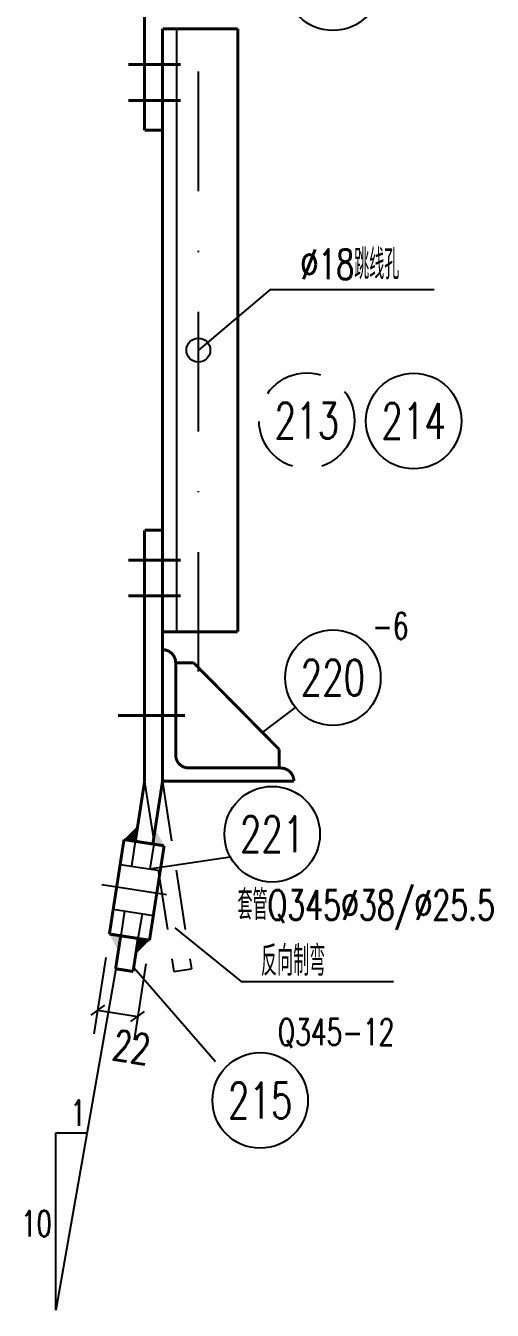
# Model space of a CAD drawing. Header units: millimetres. Extents: x 34299 to 34893, y -8380 to -7960.
# Drawn here: x 34682.4 to 34721.5, y -8267.8 to -8160.3 of the extents above; entities that cross this region are included whole.
import ezdxf
from ezdxf.enums import TextEntityAlignment as Align

# ---------------------------------------------------------------- set-up
doc = ezdxf.new("R2010")
doc.units = ezdxf.units.MM
doc.header["$LTSCALE"] = 10
doc.linetypes.add('DASHDOTX2', pattern=[2, 1, -0.5, 0, -0.5])
doc.linetypes.add('DASHED', pattern=[0.75, 0.5, -0.25])
for name, color, linetype in [('$TD_AUDIT_GENERATED_(532)', 4, 'Continuous'), ('1', 1, 'DASHED'), ('2', 1, 'Continuous'), ('3', 1, 'Continuous'), ('4', 2, 'DASHDOTX2'), ('8', 3, 'Continuous')]:
    doc.layers.add(name, color=color, linetype=linetype)
doc.styles.add('DXT', font='simplex.shx', dxfattribs={"width": 0.72, "bigfont": 'hztxt.shx'})
doc.styles.get("Standard").update_dxf_attribs({"font": 'SIMPLEX.shx', "width": 0.7, "bigfont": 'gbhzfs.shx'})
doc.dimstyles.new('BZ$0', dxfattribs={"dimtxt": 2.5, "dimasz": 1, "dimexe": 2, "dimexo": 2, "dimgap": 1, "dimtad": 1, "dimdec": 0, "dimlfac": 20, "dimzin": 12, "dimdsep": 46, "dimtxsty": 'DXT', "dimblk": 'OBLIQUE', "dimcen": 0.09, "dimclrd": 1, "dimclre": 1, "dimclrt": 7, "dimadec": 4, "dimazin": 3, "dimtfac": 1.4, "dimtdec": 0, "dimtix": 1, "dimtmove": 2, "dimatfit": 3, "dimldrblk": 'OBLIQUE', "dimfxl": 1, "dimtolj": 1, "dimtzin": 0, "dimarcsym": 0})

# ---------------------------------------------------------------- blocks, each defined once
blk = doc.blocks.new('_Oblique')
at = {"color": 0, "linetype": 'ByBlock', "lineweight": -2}
blk.add_line((-0.5, -0.5), (0.5, 0.5), dxfattribs=at)

msp = doc.modelspace()

# ---------------------------------------------------------------- hatches: boundary and pattern name
for points in [[(34691.8109082395, -8227.297038873367), (34691.61179608842, -8228.58197807549), (34690.66425922873, -8228.435149258963)], [(34693.27573466258, -8227.524026064333), (34693.0766225115, -8228.808965266457), (34694.02415937119, -8228.955794082984)], [(34690.1876372926, -8237.77256467161), (34690.38674944367, -8236.487625469486), (34689.43921258399, -8236.340796652963)], [(34691.65246371568, -8237.999551862576), (34691.85157586676, -8236.714612660453), (34692.79911272643, -8236.86144147698)]]:
    msp.add_hatch(color=256).paths.add_polyline_path(points)

# ---------------------------------------------------------------- linework, layer by layer
for p, q in [((34695.09215557028, -8211.046049908568), (34695.09215557028, -8160.580049908571)), ((34691.61179608842, -8228.58197807549), (34691.29022134418, -8230.657210516416)), ((34692.84207032019, -8230.897682584859), (34693.19461919345, -8228.827249846086)), ((34690.70832418791, -8234.412393028564), (34690.38674944367, -8236.487625469483)), ((34691.85157586676, -8236.714612660453), (34692.20412474001, -8234.644179921685))]:
    msp.add_line(p, q)
at = {"color": 3}
for p, q in [((34702.88856924845, -8182.423636463242), (34696.89215557028, -8187.477979509929)), ((34692.79146181841, -8230.889840371288), (34699.55006033372, -8229.874581913642)), ((34694.93492773207, -8235.813650711763), (34700.47071162558, -8240.312392274598)), ((34691.47391173595, -8239.151809206644), (34698.33691979433, -8247.014179807655))]:
    msp.add_line(p, q, dxfattribs=at)
at = {"const_width": 0.2499999999999999}
for points in [[(34692.39215557028, -8148.080049908571), (34692.39215557028, -8169.080049908571)], [(34693.89215557028, -8223.546049908568), (34693.89215557028, -8160.580049908571)], [(34700.19215557028, -8160.580049908571), (34693.89215557028, -8160.580049908571)], [(34700.19215557028, -8160.580049908571), (34700.19215557028, -8211.046049908568)], [(34695.39823002855, -8163.580049908571), (34691.03648508644, -8163.580049908571)], [(34695.39823002855, -8166.580049908571), (34691.03648508644, -8166.580049908571)], [(34693.89215557028, -8169.080049908571), (34692.39215557028, -8169.080049908571)], [(34692.39215557028, -8223.546049908568), (34692.39215557028, -8202.546049908568)], [(34693.89215557028, -8202.546049908568), (34692.39215557028, -8202.546049908568)], [(34695.39823002855, -8205.046049908568), (34691.03648508644, -8205.046049908568)], [(34695.39823002855, -8208.046049908568), (34691.03648508644, -8208.046049908568)], [(34692.39215557028, -8211.546049908568), (34692.39215557028, -8223.046049908568)], [(34700.19215557028, -8211.046049908568), (34693.89215557028, -8211.046049908568)], [(34694.99215557027, -8213.646049908573), (34696.50039788345, -8213.646049908573)], [(34696.50039788345, -8213.646049908573), (34703.66218476125, -8220.889779181256)], [(34690.17214243684, -8218.046049908568), (34695.77307640911, -8218.046049908568)], [(34703.66218476125, -8220.889779181256), (34703.66218476125, -8222.446049908569)], [(34692.39215557028, -8223.546049908568), (34691.61179608842, -8228.58197807549)], [(34693.89215557028, -8223.546049908568), (34693.0766225115, -8228.808965266457)], [(34690.66425922873, -8228.435149258963), (34689.43921258399, -8236.34079665296)], [(34690.66425922873, -8228.435149258963), (34694.02415937119, -8228.955794082984)], [(34694.02415937119, -8228.955794082984), (34692.79911272643, -8236.86144147698)], [(34689.43921258399, -8236.34079665296), (34692.79911272643, -8236.86144147698)], [(34690.38674944367, -8236.487625469486), (34689.95935720922, -8239.245734574135)], [(34691.85157586676, -8236.714612660453), (34691.4241836323, -8239.472721765102)], [(34689.95935720922, -8239.245734574135), (34691.4241836323, -8239.472721765102)]]:
    msp.add_lwpolyline(points, dxfattribs=at)
msp.add_lwpolyline([(34693.89215557028, -8223.546049908568), (34704.89215557028, -8223.546049908568, 0.4142135623719673), (34703.79215557027, -8222.446049908569), (34696.09215557028, -8222.446049908569, -0.4142135623735037), (34694.99215557027, -8221.34604990857), (34694.99215557027, -8213.646049908566, 0.4142135623723081), (34693.89215557028, -8212.546049908568), (34693.89215557028, -8223.546049908568)], format="xyb", dxfattribs=at)
at = {"color": 3}
msp.add_lwpolyline([(34700.47071162558, -8240.312392274598), (34713.25377191533, -8240.312392274598)], dxfattribs=at)
for centre, radius in [((34708.16511325168, -8156.73810027145), 4), ((34696.89215557028, -8187.477979509929), 1.000000014901161), ((34714.93048847277, -8193.411938489502), 4), ((34708.16511325168, -8214.887999545688), 4), ((34703.0769284901, -8227.98746744771), 4), ((34702.0710441641, -8250.265189860294), 4)]:
    msp.add_circle(centre, radius)
at = {"layer": '1'}
for p, q in [((34690.34268448449, -8230.510381699889), (34693.70258462693, -8231.03102652391)), ((34689.76078732823, -8234.265564212037), (34693.12068747068, -8234.786209036058))]:
    msp.add_line(p, q, dxfattribs=at)
for points in [[(34692.38420417768, -8223.597362980188), (34694.84422472304, -8239.472721765102)], [(34693.88420417768, -8223.597362980188), (34696.30905114613, -8239.245734574135)], [(34694.84422472304, -8239.472721765102), (34696.30905114613, -8239.245734574135)]]:
    msp.add_lwpolyline(points, dxfattribs=at)
msp.add_circle((34705.9773611479, -8193.383707716917), 4, dxfattribs=at)
at = {"layer": '2'}
for p, q in [((34689.96574679363, -8239.251022759134), (34684.95979230976, -8267.828008370649)), ((34684.94317669842, -8252.967543632556), (34687.52115013659, -8252.964661178645)), ((34684.95979230976, -8267.828008370649), (34684.94317669842, -8252.967543632556))]:
    msp.add_line(p, q, dxfattribs=at)
at = {"layer": '4'}
for p, q in [((34696.89215557028, -8214.375909111288), (34696.89215557028, -8160.580049908571)), ((34688.8174669463, -8232.196712585632), (34694.23740821027, -8233.036578131021))]:
    msp.add_line(p, q, dxfattribs=at)
at = {"layer": '8'}
for p, q in [((34716.6580041623, -8182.423636463242), (34702.88856924845, -8182.423636463242)), ((34702.25390450243, -8219.465385924508), (34705.03441598602, -8217.377725360078))]:
    msp.add_line(p, q, dxfattribs=at)

# ---------------------------------------------------------------- texts
at = {"layer": '$TD_AUDIT_GENERATED_(532)', "width": 0.7}
for s, p in [('213', (34705.9773611479, -8193.383707716917)), ('214', (34714.93048847277, -8193.411938489502)), ('220', (34708.16531825167, -8214.887849545692)), ('221', (34703.07672849012, -8227.987267447712)), ('215', (34702.0711441641, -8250.265331360299))]:
    msp.add_text(s, height=3, dxfattribs=at).set_placement(p, align=Align.MIDDLE_CENTER)
at = {"width": 0.7}
msp.add_text('%%C18\\M+5CCF8\\M+5CFDF\\M+5BFD7', height=2.5, dxfattribs=at).set_placement((34709.58705522703, -8181.548193689185), align=Align.CENTER)
for s, height, p in [('-6', 2.2, (34711.4655701559, -8211.652797395098)), ('\\M+5CCD7\\M+5B9DCQ345%%C38/%%C25.5', 2.5, (34700.17630212842, -8235.160606763578)), ('Q345-12', 2.2, (34703.54322713482, -8245.646018112378))]:
    msp.add_text(s, height=height, dxfattribs=at).set_placement(p)
for s, p in [('1', (34686.17513194779, -8252.400128880108)), ('10', (34682.04312694618, -8261.652476541722))]:
    msp.add_text(s, height=2.15, rotation=0.1834392373255035, dxfattribs=at).set_placement(p)
at = {"layer": '3', "text_generation_flag": 6, "width": 0.75}
msp.add_text('\\M+5B7B4\\M+5CFF2\\M+5D6C6\\M+5CDE4', height=2.5, rotation=180, dxfattribs=at).set_placement((34702.13470282434, -8239.838005982812))

# ---------------------------------------------------------------- dimensions: what is measured, and where the dimension line sits
at = {"color": 3}
msp.add_linear_dim(base=(34691.81229789554, -8243.229697028397), p1=(34689.43921258399, -8236.34079665296), p2=(34692.79911272643, -8236.86144147698), angle=351.191593384106, location=(34691.29501755779, -8245.811006893295), text='22', dimstyle='BZ$0', dxfattribs=at).render()

doc.saveas('drawing.dxf')
